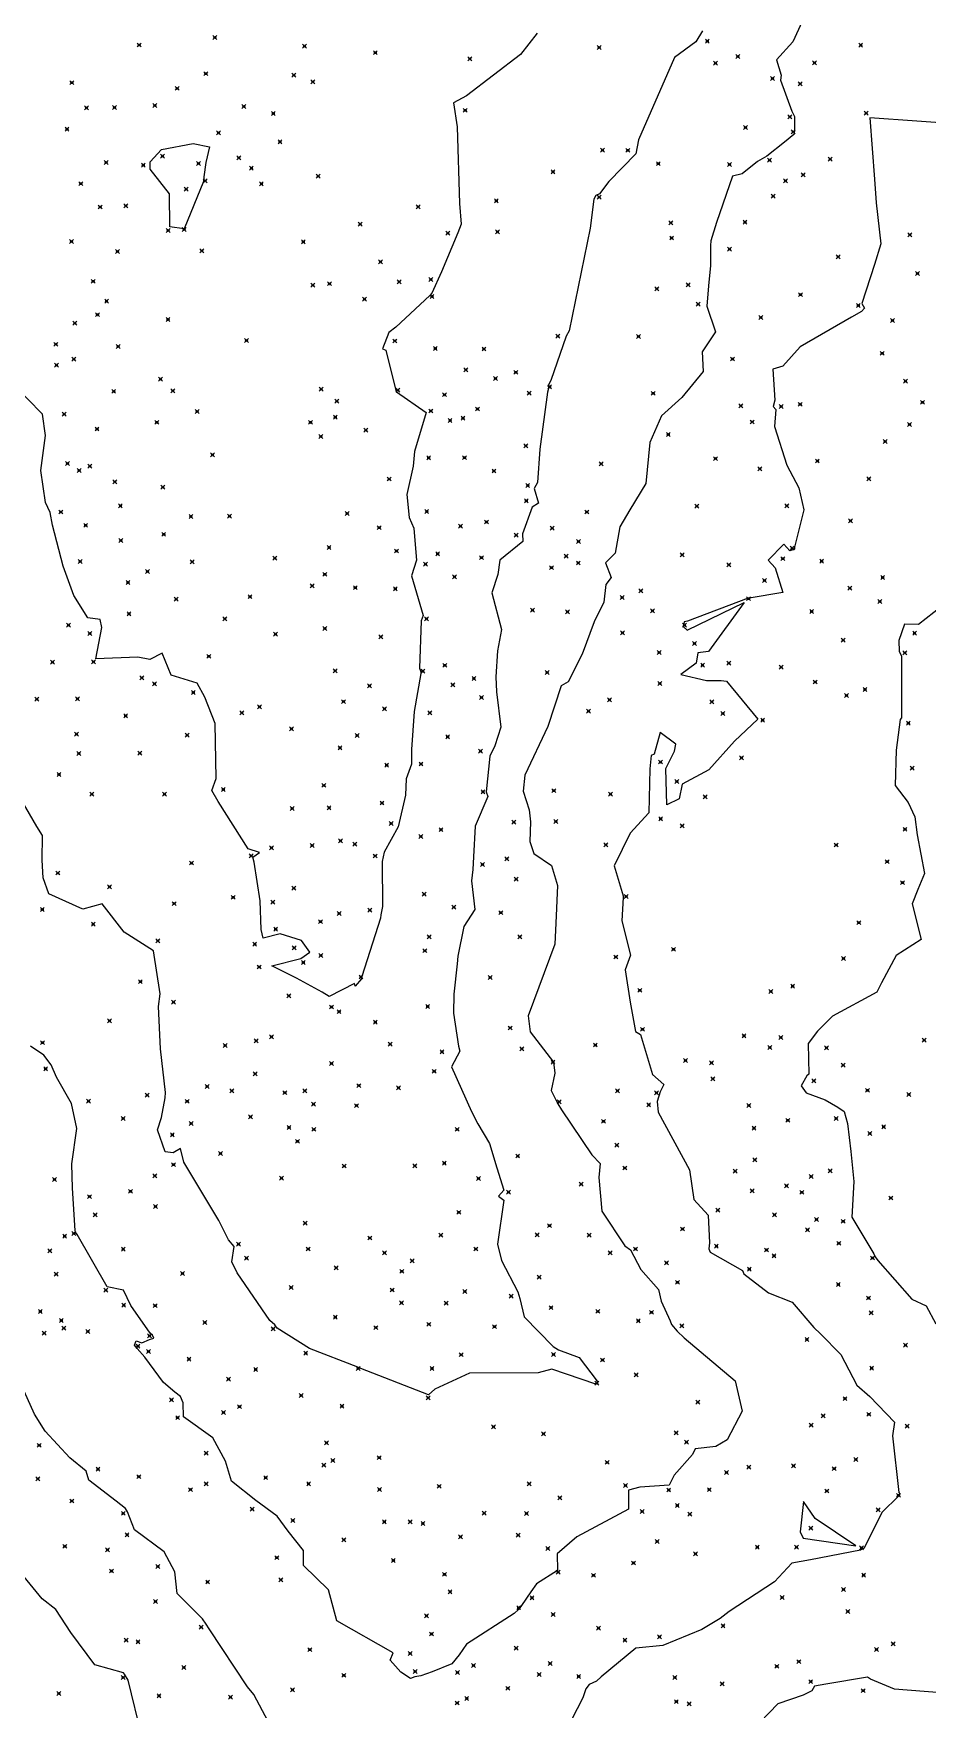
# Model space of a CAD drawing. Header units: inches. Extents: x 1411897 to 1412713, y 4930955 to 4931789.
# Drawn here: x 1412062 to 1412107.6, y 4931261.5 to 4931347 of the extents above; entities that cross this region are included whole.
import ezdxf

# ---------------------------------------------------------------- set-up
doc = ezdxf.new("R2010")
doc.units = ezdxf.units.IN
doc.header["$MEASUREMENT"] = 0
doc.header["$PDMODE"] = 35
doc.header["$PDSIZE"] = 0.1

msp = doc.modelspace()

# ---------------------------------------------------------------- linework, layer by layer
at = {"color": 2, "true_color": 0xf1eb1f}
for p, q in [((1412102.545, 4931350.555), (1412100.71, 4931346.551)), ((1412087.667, 4931346.99), (1412086.83, 4931345.902)), ((1412096.097, 4931347.112), (1412095.762, 4931346.546)), ((1412095.762, 4931346.546), (1412094.677, 4931345.741)), ((1412100.71, 4931346.551), (1412099.883, 4931345.628)), ((1412086.83, 4931345.902), (1412084.068, 4931343.789)), ((1412094.677, 4931345.741), (1412092.833, 4931341.541)), ((1412099.883, 4931345.628), (1412100.112, 4931344.835)), ((1412100.112, 4931344.835), (1412100.08, 4931344.591)), ((1412100.08, 4931344.591), (1412100.651, 4931343.014)), ((1412084.068, 4931343.789), (1412083.4, 4931343.435)), ((1412083.4, 4931343.435), (1412083.588, 4931342.201)), ((1412100.651, 4931343.014), (1412100.798, 4931342.732)), ((1412100.798, 4931342.732), (1412100.802, 4931341.981)), ((1412110.322, 4931342.262), (1412104.637, 4931342.67)), ((1412104.637, 4931342.67), (1412104.881, 4931339.541)), ((1412083.588, 4931342.201), (1412083.715, 4931338.294)), ((1412100.753, 4931341.816), (1412100.28, 4931341.428)), ((1412100.775, 4931341.92), (1412100.753, 4931341.816)), ((1412100.802, 4931341.981), (1412100.775, 4931341.92)), ((1412067.944, 4931340.416), (1412068.518, 4931341.052)), ((1412068.518, 4931341.052), (1412070.136, 4931341.362)), ((1412070.136, 4931341.362), (1412070.969, 4931341.194)), ((1412070.969, 4931341.194), (1412070.776, 4931340.392)), ((1412092.7, 4931340.835), (1412091.327, 4931339.417)), ((1412092.833, 4931341.541), (1412092.7, 4931340.835)), ((1412100.28, 4931341.428), (1412099.376, 4931340.706)), ((1412067.94, 4931340.054), (1412067.944, 4931340.416)), ((1412068.932, 4931338.798), (1412067.94, 4931340.054)), ((1412070.776, 4931340.392), (1412070.671, 4931339.665)), ((1412098.905, 4931340.444), (1412098.134, 4931339.815)), ((1412099.376, 4931340.706), (1412098.905, 4931340.444)), ((1412070.659, 4931339.42), (1412069.671, 4931337)), ((1412070.671, 4931339.665), (1412070.659, 4931339.42)), ((1412091.327, 4931339.417), (1412090.853, 4931338.798)), ((1412097.639, 4931339.699), (1412096.819, 4931337.335)), ((1412098.134, 4931339.815), (1412097.639, 4931339.699)), ((1412104.881, 4931339.541), (1412104.962, 4931338.33)), ((1412068.945, 4931337.117), (1412068.932, 4931338.798)), ((1412083.715, 4931338.294), (1412083.79, 4931337.238)), ((1412090.567, 4931338.527), (1412090.371, 4931337.047)), ((1412090.671, 4931338.712), (1412090.567, 4931338.527)), ((1412090.853, 4931338.798), (1412090.671, 4931338.712)), ((1412104.962, 4931338.33), (1412105.194, 4931336.245)), ((1412069.671, 4931337), (1412068.945, 4931337.117)), ((1412083.62, 4931336.804), (1412082.802, 4931334.816)), ((1412083.79, 4931337.238), (1412083.62, 4931336.804)), ((1412090.371, 4931337.047), (1412089.305, 4931331.814)), ((1412096.819, 4931337.335), (1412096.534, 4931336.394)), ((1412096.519, 4931336.156), (1412096.518, 4931335.14)), ((1412096.534, 4931336.394), (1412096.519, 4931336.156)), ((1412105.194, 4931336.245), (1412104.878, 4931335.19)), ((1412096.518, 4931335.14), (1412096.413, 4931334.097)), ((1412104.878, 4931335.19), (1412104.224, 4931333.194)), ((1412082.802, 4931334.816), (1412082.298, 4931333.734)), ((1412096.413, 4931334.097), (1412096.322, 4931333.068)), ((1412082.203, 4931333.607), (1412080.463, 4931331.989)), ((1412082.298, 4931333.734), (1412082.203, 4931333.607)), ((1412104.224, 4931333.194), (1412104.372, 4931332.959)), ((1412096.322, 4931333.068), (1412096.762, 4931331.754)), ((1412103.696, 4931332.5), (1412101.09, 4931330.994)), ((1412104.205, 4931332.787), (1412103.696, 4931332.5)), ((1412104.372, 4931332.959), (1412104.205, 4931332.787)), ((1412080.101, 4931331.717), (1412079.79, 4931330.883)), ((1412080.463, 4931331.989), (1412080.101, 4931331.717)), ((1412089.153, 4931331.538), (1412088.363, 4931329.274)), ((1412089.305, 4931331.814), (1412089.153, 4931331.538)), ((1412096.762, 4931331.754), (1412096.082, 4931330.742)), ((1412079.79, 4931330.883), (1412079.955, 4931330.817)), ((1412079.955, 4931330.817), (1412080.473, 4931328.762)), ((1412096.082, 4931330.742), (1412096.144, 4931329.726)), ((1412101.09, 4931330.994), (1412100.199, 4931330.011)), ((1412062.454, 4931327.566), (1412059.981, 4931330.077)), ((1412096.144, 4931329.726), (1412095.053, 4931328.41)), ((1412100.199, 4931330.011), (1412099.683, 4931329.856)), ((1412099.683, 4931329.856), (1412099.784, 4931328.277)), ((1412088.266, 4931328.937), (1412088.199, 4931328.676)), ((1412088.363, 4931329.274), (1412088.222, 4931328.988)), ((1412088.222, 4931328.988), (1412088.266, 4931328.937)), ((1412080.473, 4931328.762), (1412080.503, 4931328.696)), ((1412080.503, 4931328.696), (1412082.01, 4931327.649)), ((1412088.199, 4931328.676), (1412087.816, 4931325.768)), ((1412095.053, 4931328.41), (1412094.011, 4931327.471)), ((1412099.784, 4931328.277), (1412099.71, 4931327.956)), ((1412062.61, 4931326.462), (1412062.454, 4931327.566)), ((1412082.01, 4931327.649), (1412081.422, 4931325.646)), ((1412094.011, 4931327.471), (1412093.425, 4931326.113)), ((1412099.71, 4931327.956), (1412099.843, 4931327.802)), ((1412099.843, 4931327.802), (1412099.772, 4931326.935)), ((1412062.369, 4931324.68), (1412062.61, 4931326.462)), ((1412099.772, 4931326.935), (1412100.405, 4931324.958)), ((1412081.422, 4931325.646), (1412081.353, 4931324.907)), ((1412087.816, 4931325.768), (1412087.682, 4931324.066)), ((1412093.425, 4931326.113), (1412093.211, 4931324.018)), ((1412062.601, 4931323.053), (1412062.369, 4931324.68)), ((1412081.353, 4931324.907), (1412081.034, 4931323.469)), ((1412100.405, 4931324.958), (1412101.023, 4931323.794)), ((1412087.682, 4931324.066), (1412087.516, 4931323.774)), ((1412087.516, 4931323.774), (1412087.741, 4931323.025)), ((1412093.211, 4931324.018), (1412092.402, 4931322.684)), ((1412101.023, 4931323.794), (1412101.275, 4931322.675)), ((1412062.839, 4931322.544), (1412062.601, 4931323.053)), ((1412081.034, 4931323.469), (1412081.138, 4931322.292)), ((1412087.741, 4931323.025), (1412087.419, 4931322.822)), ((1412062.958, 4931321.896), (1412062.839, 4931322.544)), ((1412081.138, 4931322.292), (1412081.389, 4931321.747)), ((1412087.419, 4931322.822), (1412086.929, 4931321.452)), ((1412092.402, 4931322.684), (1412091.88, 4931321.818)), ((1412101.275, 4931322.675), (1412100.795, 4931320.779)), ((1412063.507, 4931319.814), (1412062.958, 4931321.896)), ((1412081.389, 4931321.747), (1412081.488, 4931320.509)), ((1412086.929, 4931321.452), (1412086.946, 4931321.071)), ((1412091.88, 4931321.818), (1412091.645, 4931320.466)), ((1412081.488, 4931320.509), (1412081.528, 4931320.115)), ((1412086.946, 4931321.071), (1412085.769, 4931320.106)), ((1412091.645, 4931320.466), (1412091.16, 4931319.971)), ((1412100.255, 4931320.925), (1412099.448, 4931320.105)), ((1412100.557, 4931320.592), (1412100.255, 4931320.925)), ((1412100.791, 4931320.667), (1412100.557, 4931320.592)), ((1412100.795, 4931320.779), (1412100.791, 4931320.667)), ((1412064.051, 4931318.315), (1412063.507, 4931319.814)), ((1412081.528, 4931320.115), (1412081.261, 4931319.322)), ((1412085.769, 4931320.106), (1412085.66, 4931319.388)), ((1412091.16, 4931319.971), (1412091.44, 4931319.227)), ((1412099.448, 4931320.105), (1412099.815, 4931319.73)), ((1412099.815, 4931319.73), (1412100.198, 4931318.465)), ((1412081.261, 4931319.322), (1412081.853, 4931317.29)), ((1412085.66, 4931319.388), (1412085.364, 4931318.449)), ((1412091.177, 4931318.865), (1412091.08, 4931317.967)), ((1412091.44, 4931319.227), (1412091.177, 4931318.865)), ((1412064.753, 4931317.169), (1412064.051, 4931318.315)), ((1412085.364, 4931318.449), (1412085.862, 4931316.578)), ((1412091.08, 4931317.967), (1412090.575, 4931316.962)), ((1412095.316, 4931316.549), (1412098.22, 4931317.959)), ((1412098.432, 4931318.181), (1412095.335, 4931317.011)), ((1412098.22, 4931317.959), (1412096.403, 4931315.453)), ((1412098.477, 4931318.181), (1412098.432, 4931318.181)), ((1412100.198, 4931318.465), (1412098.477, 4931318.181)), ((1412108.285, 4931317.757), (1412107.111, 4931316.838)), ((1412065.393, 4931317.084), (1412064.753, 4931317.169)), ((1412065.47, 4931316.678), (1412065.393, 4931317.084)), ((1412081.763, 4931317.015), (1412081.665, 4931314.601)), ((1412081.853, 4931317.29), (1412081.763, 4931317.015)), ((1412090.575, 4931316.962), (1412089.968, 4931315.325)), ((1412095.175, 4931316.971), (1412095.132, 4931316.821)), ((1412095.335, 4931317.011), (1412095.175, 4931316.971)), ((1412065.166, 4931315.087), (1412065.47, 4931316.678)), ((1412085.862, 4931316.578), (1412085.648, 4931315.483)), ((1412095.132, 4931316.821), (1412095.121, 4931316.736)), ((1412095.121, 4931316.736), (1412095.316, 4931316.549)), ((1412106.411, 4931316.853), (1412106.11, 4931316.025)), ((1412107.111, 4931316.838), (1412106.411, 4931316.853)), ((1412068.557, 4931315.366), (1412067.926, 4931315.046)), ((1412069.017, 4931314.243), (1412068.557, 4931315.366)), ((1412085.648, 4931315.483), (1412085.564, 4931314.17)), ((1412089.968, 4931315.325), (1412089.262, 4931313.907)), ((1412095.871, 4931315.385), (1412095.781, 4931314.855)), ((1412096.403, 4931315.453), (1412095.871, 4931315.385)), ((1412106.11, 4931316.025), (1412106.128, 4931315.45)), ((1412106.128, 4931315.45), (1412106.254, 4931315.237)), ((1412106.254, 4931315.237), (1412106.249, 4931312.073)), ((1412067.306, 4931315.17), (1412065.166, 4931315.087)), ((1412067.926, 4931315.046), (1412067.306, 4931315.17)), ((1412081.739, 4931314.341), (1412081.396, 4931312.4)), ((1412081.665, 4931314.601), (1412081.741, 4931314.42)), ((1412081.741, 4931314.42), (1412081.739, 4931314.341)), ((1412095.781, 4931314.855), (1412095.001, 4931314.282)), ((1412070.343, 4931313.842), (1412069.017, 4931314.243)), ((1412070.728, 4931313.122), (1412070.343, 4931313.842)), ((1412085.564, 4931314.17), (1412085.597, 4931313.401)), ((1412088.894, 4931313.713), (1412088.21, 4931311.64)), ((1412089.262, 4931313.907), (1412088.894, 4931313.713)), ((1412095.001, 4931314.282), (1412096.308, 4931313.974)), ((1412096.308, 4931313.974), (1412097.058, 4931313.984)), ((1412097.058, 4931313.984), (1412097.333, 4931313.946)), ((1412097.333, 4931313.946), (1412098.924, 4931312)), ((1412071.262, 4931311.777), (1412070.728, 4931313.122)), ((1412085.597, 4931313.401), (1412085.828, 4931311.606)), ((1412071.299, 4931308.979), (1412071.262, 4931311.777)), ((1412081.396, 4931312.4), (1412081.264, 4931310.454)), ((1412098.924, 4931312), (1412097.732, 4931310.887)), ((1412106.177, 4931311.989), (1412105.972, 4931310.422)), ((1412106.249, 4931312.073), (1412106.177, 4931311.989)), ((1412085.828, 4931311.606), (1412085.509, 4931310.64)), ((1412088.21, 4931311.64), (1412087.048, 4931309.151)), ((1412093.949, 4931311.331), (1412093.633, 4931310.219)), ((1412094.741, 4931310.736), (1412093.949, 4931311.331)), ((1412081.264, 4931310.454), (1412081.26, 4931309.703)), ((1412085.262, 4931310.111), (1412085.08, 4931308.303)), ((1412085.509, 4931310.64), (1412085.262, 4931310.111)), ((1412093.487, 4931310.154), (1412093.425, 4931309.476)), ((1412093.633, 4931310.219), (1412093.487, 4931310.154)), ((1412094.24, 4931309.49), (1412094.681, 4931310.38)), ((1412094.681, 4931310.38), (1412094.741, 4931310.736)), ((1412097.732, 4931310.887), (1412096.421, 4931309.426)), ((1412105.972, 4931310.422), (1412105.922, 4931308.622)), ((1412081.26, 4931309.703), (1412080.99, 4931308.96)), ((1412093.425, 4931309.476), (1412093.36, 4931307.228)), ((1412094.277, 4931307.634), (1412094.24, 4931309.49)), ((1412096.421, 4931309.426), (1412095.068, 4931308.685)), ((1412062.16, 4931306.531), (1412060.925, 4931308.674)), ((1412071.081, 4931308.373), (1412071.299, 4931308.979)), ((1412071.409, 4931307.816), (1412071.081, 4931308.373)), ((1412080.99, 4931308.96), (1412080.956, 4931308.132)), ((1412087.048, 4931309.151), (1412086.966, 4931308.334)), ((1412095.068, 4931308.685), (1412094.906, 4931307.947)), ((1412105.922, 4931308.622), (1412106.592, 4931307.755)), ((1412072.942, 4931305.392), (1412071.409, 4931307.816)), ((1412080.956, 4931308.132), (1412080.591, 4931306.522)), ((1412085.155, 4931308.059), (1412084.503, 4931306.552)), ((1412085.08, 4931308.303), (1412085.155, 4931308.059)), ((1412086.966, 4931308.334), (1412087.264, 4931307.375)), ((1412094.906, 4931307.947), (1412094.277, 4931307.634)), ((1412106.592, 4931307.755), (1412106.922, 4931307.024)), ((1412087.264, 4931307.375), (1412087.325, 4931306.772)), ((1412087.325, 4931306.772), (1412087.296, 4931305.774)), ((1412093.36, 4931307.228), (1412092.414, 4931306.191)), ((1412106.922, 4931307.024), (1412107.047, 4931306.116)), ((1412062.458, 4931306.076), (1412062.16, 4931306.531)), ((1412062.433, 4931304.818), (1412062.458, 4931306.076)), ((1412080.591, 4931306.522), (1412079.873, 4931305.227)), ((1412084.503, 4931306.552), (1412084.424, 4931304.981)), ((1412092.414, 4931306.191), (1412091.597, 4931304.521)), ((1412107.047, 4931306.116), (1412107.424, 4931304.129)), ((1412073.519, 4931305.211), (1412072.942, 4931305.392)), ((1412073.178, 4931304.973), (1412073.519, 4931305.211)), ((1412073.243, 4931304.711), (1412073.178, 4931304.973)), ((1412079.873, 4931305.227), (1412079.769, 4931304.75)), ((1412084.424, 4931304.981), (1412084.389, 4931304.336)), ((1412087.296, 4931305.774), (1412087.501, 4931305.161)), ((1412087.501, 4931305.161), (1412088.409, 4931304.543)), ((1412062.482, 4931303.91), (1412062.433, 4931304.818)), ((1412073.557, 4931302.748), (1412073.243, 4931304.711)), ((1412079.769, 4931304.75), (1412079.78, 4931302.457)), ((1412084.389, 4931304.336), (1412084.325, 4931303.755)), ((1412088.409, 4931304.543), (1412088.717, 4931303.518)), ((1412091.597, 4931304.521), (1412092.056, 4931302.994)), ((1412107.424, 4931304.129), (1412107.085, 4931303.32)), ((1412062.781, 4931303.102), (1412062.482, 4931303.91)), ((1412084.325, 4931303.755), (1412084.502, 4931302.294)), ((1412088.717, 4931303.518), (1412088.631, 4931301.61)), ((1412107.085, 4931303.32), (1412106.789, 4931302.589)), ((1412064.51, 4931302.314), (1412062.781, 4931303.102)), ((1412065.487, 4931302.586), (1412064.51, 4931302.314)), ((1412066.619, 4931301.142), (1412065.487, 4931302.586)), ((1412073.596, 4931301.288), (1412073.557, 4931302.748)), ((1412079.78, 4931302.457), (1412079.693, 4931302.021)), ((1412092.053, 4931302.91), (1412091.996, 4931301.723)), ((1412092.056, 4931302.994), (1412092.053, 4931302.91)), ((1412106.789, 4931302.589), (1412107.252, 4931300.774)), ((1412079.689, 4931301.865), (1412078.741, 4931298.881)), ((1412079.693, 4931302.021), (1412079.689, 4931301.865)), ((1412084.502, 4931302.294), (1412083.926, 4931301.438)), ((1412088.631, 4931301.61), (1412088.58, 4931300.533)), ((1412091.996, 4931301.723), (1412092.44, 4931299.98)), ((1412068.112, 4931300.19), (1412066.619, 4931301.142)), ((1412073.703, 4931300.842), (1412073.596, 4931301.288)), ((1412074.57, 4931301.067), (1412073.703, 4931300.842)), ((1412075.661, 4931300.725), (1412074.57, 4931301.067)), ((1412076.073, 4931300.122), (1412075.661, 4931300.725)), ((1412083.926, 4931301.438), (1412083.628, 4931299.928)), ((1412107.252, 4931300.774), (1412105.972, 4931299.949)), ((1412068.449, 4931297.993), (1412068.112, 4931300.19)), ((1412075.625, 4931299.8), (1412076.073, 4931300.122)), ((1412083.628, 4931299.928), (1412083.59, 4931299.523)), ((1412088.58, 4931300.533), (1412087.211, 4931296.873)), ((1412092.44, 4931299.98), (1412092.161, 4931299.216)), ((1412105.972, 4931299.949), (1412105.226, 4931298.558)), ((1412074.135, 4931299.435), (1412075.625, 4931299.8)), ((1412075.405, 4931298.807), (1412074.135, 4931299.435)), ((1412083.59, 4931299.523), (1412083.431, 4931297.98)), ((1412092.161, 4931299.216), (1412092.415, 4931297.571)), ((1412076.703, 4931298.087), (1412075.405, 4931298.807)), ((1412078.354, 4931298.52), (1412077.07, 4931297.864)), ((1412078.391, 4931298.388), (1412078.354, 4931298.52)), ((1412078.721, 4931298.761), (1412078.391, 4931298.388)), ((1412078.733, 4931298.841), (1412078.721, 4931298.761)), ((1412078.741, 4931298.881), (1412078.733, 4931298.841)), ((1412105.226, 4931298.558), (1412104.988, 4931298.086)), ((1412068.369, 4931297.351), (1412068.449, 4931297.993)), ((1412068.46, 4931295.2), (1412068.369, 4931297.351)), ((1412077.07, 4931297.864), (1412076.703, 4931298.087)), ((1412083.431, 4931297.98), (1412083.415, 4931297.014)), ((1412092.415, 4931297.571), (1412092.694, 4931296.075)), ((1412104.988, 4931298.086), (1412102.735, 4931296.862)), ((1412083.415, 4931297.014), (1412083.661, 4931295.335)), ((1412087.211, 4931296.873), (1412087.318, 4931296.056)), ((1412102.735, 4931296.862), (1412101.961, 4931296.101)), ((1412087.318, 4931296.056), (1412088.514, 4931294.524)), ((1412092.694, 4931296.075), (1412092.935, 4931295.931)), ((1412092.935, 4931295.931), (1412093.552, 4931293.886)), ((1412101.961, 4931296.101), (1412101.485, 4931295.465)), ((1412062.526, 4931294.872), (1412061.835, 4931295.338)), ((1412062.89, 4931294.382), (1412062.526, 4931294.872)), ((1412068.718, 4931292.963), (1412068.46, 4931295.2)), ((1412083.722, 4931295.075), (1412083.3, 4931294.276)), ((1412083.661, 4931295.335), (1412083.722, 4931295.075)), ((1412101.485, 4931295.465), (1412101.522, 4931293.902)), ((1412063.164, 4931293.755), (1412062.89, 4931294.382)), ((1412083.3, 4931294.276), (1412084.329, 4931292.001)), ((1412088.569, 4931293.949), (1412088.386, 4931293.077)), ((1412088.514, 4931294.524), (1412088.569, 4931293.949)), ((1412093.552, 4931293.886), (1412094.135, 4931293.371)), ((1412101.431, 4931293.826), (1412101.129, 4931293.314)), ((1412101.522, 4931293.902), (1412101.431, 4931293.826)), ((1412063.931, 4931292.409), (1412063.164, 4931293.755)), ((1412088.386, 4931293.077), (1412088.695, 4931292.462)), ((1412093.951, 4931292.998), (1412093.796, 4931292.517)), ((1412094.135, 4931293.371), (1412093.951, 4931292.998)), ((1412101.129, 4931293.314), (1412101.384, 4931292.957)), ((1412064.192, 4931291.136), (1412063.931, 4931292.409)), ((1412068.51, 4931291.694), (1412068.704, 4931292.69)), ((1412068.704, 4931292.69), (1412068.718, 4931292.963)), ((1412088.695, 4931292.462), (1412088.731, 4931292.4)), ((1412088.731, 4931292.4), (1412088.908, 4931292.087)), ((1412093.796, 4931292.517), (1412093.85, 4931291.964)), ((1412101.384, 4931292.957), (1412102.35, 4931292.6)), ((1412102.35, 4931292.6), (1412102.997, 4931292.223)), ((1412102.997, 4931292.223), (1412103.329, 4931292.008)), ((1412068.317, 4931291.062), (1412068.51, 4931291.694)), ((1412084.329, 4931292.001), (1412084.645, 4931291.371)), ((1412084.645, 4931291.371), (1412085.235, 4931290.368)), ((1412088.908, 4931292.087), (1412090.453, 4931289.796)), ((1412093.85, 4931291.964), (1412095.447, 4931289.026)), ((1412103.329, 4931292.008), (1412103.49, 4931291.387)), ((1412103.49, 4931291.387), (1412103.66, 4931289.963)), ((1412063.953, 4931289.334), (1412064.192, 4931291.136)), ((1412068.704, 4931289.949), (1412068.317, 4931291.062)), ((1412069.106, 4931289.898), (1412068.704, 4931289.949)), ((1412069.48, 4931290.107), (1412069.106, 4931289.898)), ((1412069.663, 4931289.417), (1412069.48, 4931290.107)), ((1412085.235, 4931290.368), (1412085.61, 4931289.12)), ((1412090.453, 4931289.796), (1412090.881, 4931289.346)), ((1412103.66, 4931289.963), (1412103.827, 4931288.426)), ((1412063.986, 4931288.085), (1412063.953, 4931289.334)), ((1412071.447, 4931286.448), (1412069.663, 4931289.417)), ((1412085.61, 4931289.12), (1412085.975, 4931287.998)), ((1412090.881, 4931289.346), (1412090.814, 4931288.63)), ((1412095.447, 4931289.026), (1412095.665, 4931287.521)), ((1412064.115, 4931285.933), (1412063.986, 4931288.085)), ((1412085.975, 4931287.998), (1412085.704, 4931287.684)), ((1412090.814, 4931288.63), (1412090.978, 4931286.925)), ((1412103.827, 4931288.426), (1412103.724, 4931286.619)), ((1412085.973, 4931287.476), (1412085.651, 4931285.244)), ((1412085.704, 4931287.684), (1412085.973, 4931287.476)), ((1412095.665, 4931287.521), (1412096.387, 4931286.707)), ((1412071.942, 4931285.457), (1412071.447, 4931286.448)), ((1412090.978, 4931286.925), (1412092.136, 4931285.157)), ((1412096.387, 4931286.707), (1412096.46, 4931285.308)), ((1412103.724, 4931286.619), (1412104.835, 4931284.743)), ((1412064.134, 4931285.854), (1412064.115, 4931285.933)), ((1412064.215, 4931285.728), (1412064.134, 4931285.854)), ((1412065.754, 4931283.064), (1412064.215, 4931285.728)), ((1412072.226, 4931285.118), (1412071.942, 4931285.457)), ((1412096.46, 4931285.308), (1412096.433, 4931285.005)), ((1412072.103, 4931284.341), (1412072.226, 4931285.118)), ((1412085.651, 4931285.244), (1412085.857, 4931284.408)), ((1412092.136, 4931285.157), (1412092.427, 4931284.952)), ((1412092.427, 4931284.952), (1412092.952, 4931283.947)), ((1412096.433, 4931285.005), (1412096.493, 4931284.835)), ((1412096.493, 4931284.835), (1412098.14, 4931283.896)), ((1412104.835, 4931284.743), (1412104.915, 4931284.585)), ((1412104.915, 4931284.585), (1412105.047, 4931284.407)), ((1412072.369, 4931283.776), (1412072.103, 4931284.341)), ((1412074.047, 4931281.352), (1412072.369, 4931283.776)), ((1412085.857, 4931284.408), (1412086.682, 4931282.813)), ((1412092.952, 4931283.947), (1412093.855, 4931282.926)), ((1412098.14, 4931283.896), (1412098.208, 4931283.723)), ((1412098.208, 4931283.723), (1412099.47, 4931282.763)), ((1412105.047, 4931284.407), (1412106.772, 4931282.434)), ((1412066.585, 4931282.883), (1412065.754, 4931283.064)), ((1412066.962, 4931282.115), (1412066.585, 4931282.883)), ((1412086.682, 4931282.813), (1412086.795, 4931282.461)), ((1412093.855, 4931282.926), (1412093.988, 4931282.322)), ((1412099.47, 4931282.763), (1412100.677, 4931282.283)), ((1412067.935, 4931280.69), (1412066.962, 4931282.115)), ((1412086.795, 4931282.461), (1412087.012, 4931281.539)), ((1412093.988, 4931282.322), (1412094.46, 4931281.333)), ((1412100.677, 4931282.283), (1412101.786, 4931280.994)), ((1412106.772, 4931282.434), (1412107.513, 4931282.09)), ((1412107.513, 4931282.09), (1412107.993, 4931281.178)), ((1412074.296, 4931281.118), (1412074.047, 4931281.352)), ((1412074.421, 4931280.959), (1412074.296, 4931281.118)), ((1412087.012, 4931281.539), (1412088.487, 4931280.026)), ((1412094.46, 4931281.333), (1412094.521, 4931281.132)), ((1412094.521, 4931281.132), (1412094.803, 4931280.807)), ((1412067.145, 4931280.081), (1412067.223, 4931280.309)), ((1412067.223, 4931280.309), (1412067.517, 4931280.207)), ((1412067.517, 4931280.207), (1412067.899, 4931280.382)), ((1412067.899, 4931280.382), (1412068.12, 4931280.436)), ((1412068.065, 4931280.597), (1412067.935, 4931280.69)), ((1412068.12, 4931280.436), (1412068.065, 4931280.597)), ((1412076.059, 4931279.909), (1412074.421, 4931280.959)), ((1412094.803, 4931280.807), (1412095.176, 4931280.467)), ((1412095.176, 4931280.467), (1412097.769, 4931278.273)), ((1412101.786, 4931280.994), (1412102.125, 4931280.66)), ((1412102.125, 4931280.66), (1412103.165, 4931279.603)), ((1412067.284, 4931279.92), (1412067.145, 4931280.081)), ((1412067.671, 4931279.47), (1412067.284, 4931279.92)), ((1412068.613, 4931278.177), (1412067.671, 4931279.47)), ((1412078.523, 4931278.961), (1412076.059, 4931279.909)), ((1412088.487, 4931280.026), (1412088.755, 4931279.85)), ((1412088.755, 4931279.85), (1412089.814, 4931279.464)), ((1412089.814, 4931279.464), (1412090.735, 4931278.248)), ((1412103.165, 4931279.603), (1412103.968, 4931278.041)), ((1412078.568, 4931278.942), (1412078.523, 4931278.961)), ((1412078.684, 4931278.9), (1412078.568, 4931278.942)), ((1412082.139, 4931277.549), (1412078.684, 4931278.9)), ((1412084.221, 4931278.66), (1412082.456, 4931277.84)), ((1412087.729, 4931278.668), (1412084.221, 4931278.66)), ((1412088.416, 4931278.864), (1412087.729, 4931278.668)), ((1412090.66, 4931278.102), (1412088.416, 4931278.864)), ((1412062.044, 4931276.569), (1412061.204, 4931278.426)), ((1412069.194, 4931277.682), (1412068.613, 4931278.177)), ((1412069.484, 4931277.464), (1412069.194, 4931277.682)), ((1412082.456, 4931277.84), (1412082.139, 4931277.549)), ((1412090.714, 4931278.12), (1412090.66, 4931278.102)), ((1412090.747, 4931278.158), (1412090.714, 4931278.12)), ((1412090.735, 4931278.248), (1412090.747, 4931278.158)), ((1412097.769, 4931278.273), (1412098.122, 4931276.723)), ((1412103.968, 4931278.041), (1412104.644, 4931277.461)), ((1412069.625, 4931277.154), (1412069.484, 4931277.464)), ((1412069.644, 4931276.424), (1412069.625, 4931277.154)), ((1412104.644, 4931277.461), (1412105.89, 4931276.153)), ((1412062.591, 4931275.707), (1412062.044, 4931276.569)), ((1412071.129, 4931275.355), (1412069.644, 4931276.424)), ((1412098.122, 4931276.723), (1412097.365, 4931275.265)), ((1412105.89, 4931276.153), (1412105.796, 4931275.47)), ((1412063.836, 4931274.347), (1412062.591, 4931275.707)), ((1412071.779, 4931274.176), (1412071.129, 4931275.355)), ((1412097.365, 4931275.265), (1412096.789, 4931274.918)), ((1412105.796, 4931275.47), (1412106.118, 4931272.577)), ((1412064.675, 4931273.663), (1412063.836, 4931274.347)), ((1412072.089, 4931273.147), (1412071.779, 4931274.176)), ((1412095.591, 4931274.513), (1412094.665, 4931273.465)), ((1412095.731, 4931274.807), (1412095.591, 4931274.513)), ((1412096.789, 4931274.918), (1412095.731, 4931274.807)), ((1412064.815, 4931273.198), (1412064.675, 4931273.663)), ((1412094.665, 4931273.465), (1412094.412, 4931272.946)), ((1412066.212, 4931272.135), (1412064.815, 4931273.198)), ((1412073.333, 4931272.17), (1412072.089, 4931273.147)), ((1412092.331, 4931272.695), (1412092.33, 4931271.725)), ((1412092.913, 4931272.853), (1412092.331, 4931272.695)), ((1412094.412, 4931272.946), (1412092.913, 4931272.853)), ((1412106.118, 4931272.577), (1412106.163, 4931272.514)), ((1412106.163, 4931272.514), (1412106.12, 4931272.424)), ((1412066.677, 4931271.764), (1412066.212, 4931272.135)), ((1412066.792, 4931271.588), (1412066.677, 4931271.764)), ((1412074.421, 4931271.361), (1412073.333, 4931272.17)), ((1412092.33, 4931271.725), (1412089.692, 4931270.32)), ((1412101.25, 4931272.117), (1412101.091, 4931270.568)), ((1412101.841, 4931271.252), (1412101.25, 4931272.117)), ((1412106.119, 4931272.404), (1412105.248, 4931271.559)), ((1412106.12, 4931272.424), (1412106.119, 4931272.404)), ((1412067.137, 4931270.678), (1412066.792, 4931271.588)), ((1412074.976, 4931270.595), (1412074.421, 4931271.361)), ((1412103.923, 4931269.862), (1412101.841, 4931271.252)), ((1412105.248, 4931271.559), (1412104.35, 4931269.741)), ((1412068.648, 4931269.547), (1412067.137, 4931270.678)), ((1412075.765, 4931269.613), (1412074.976, 4931270.595)), ((1412089.692, 4931270.32), (1412088.694, 4931269.441)), ((1412101.091, 4931270.568), (1412101.235, 4931270.243)), ((1412101.235, 4931270.243), (1412103.923, 4931269.862)), ((1412062.44, 4931267.152), (1412060.536, 4931269.473)), ((1412069.202, 4931268.529), (1412068.648, 4931269.547)), ((1412075.76, 4931268.855), (1412075.765, 4931269.613)), ((1412088.694, 4931269.441), (1412088.708, 4931268.605)), ((1412101.613, 4931269.14), (1412100.655, 4931268.963)), ((1412104.157, 4931269.627), (1412101.613, 4931269.14)), ((1412104.216, 4931269.673), (1412104.157, 4931269.627)), ((1412104.35, 4931269.741), (1412104.216, 4931269.673)), ((1412069.312, 4931267.43), (1412069.202, 4931268.529)), ((1412077.027, 4931267.607), (1412075.76, 4931268.855)), ((1412088.708, 4931268.605), (1412087.643, 4931267.925)), ((1412100.655, 4931268.963), (1412099.767, 4931268.022)), ((1412070.6, 4931266.129), (1412069.312, 4931267.43)), ((1412077.461, 4931266.035), (1412077.027, 4931267.607)), ((1412087.342, 4931267.507), (1412086.872, 4931266.804)), ((1412087.643, 4931267.925), (1412087.342, 4931267.507)), ((1412099.767, 4931268.022), (1412097.469, 4931266.503)), ((1412063.131, 4931266.613), (1412062.44, 4931267.152)), ((1412063.899, 4931265.43), (1412063.131, 4931266.613)), ((1412086.724, 4931266.609), (1412086.504, 4931266.411)), ((1412086.788, 4931266.689), (1412086.724, 4931266.609)), ((1412086.872, 4931266.804), (1412086.788, 4931266.689)), ((1412097.469, 4931266.503), (1412097.002, 4931266.156)), ((1412070.795, 4931265.861), (1412070.6, 4931266.129)), ((1412070.955, 4931265.624), (1412070.795, 4931265.861)), ((1412080.332, 4931264.402), (1412077.461, 4931266.035)), ((1412086.504, 4931266.411), (1412084.076, 4931264.838)), ((1412097.002, 4931266.156), (1412096.07, 4931265.587)), ((1412065.113, 4931263.779), (1412063.899, 4931265.43)), ((1412072.9, 4931262.66), (1412070.955, 4931265.624)), ((1412084.076, 4931264.838), (1412083.691, 4931264.299)), ((1412096.07, 4931265.587), (1412094.079, 4931264.768)), ((1412080.176, 4931264.032), (1412080.332, 4931264.402)), ((1412080.713, 4931263.41), (1412080.176, 4931264.032)), ((1412083.691, 4931264.299), (1412083.318, 4931263.83)), ((1412092.702, 4931264.635), (1412090.939, 4931263.178)), ((1412094.079, 4931264.768), (1412092.702, 4931264.635)), ((1412066.58, 4931263.375), (1412065.113, 4931263.779)), ((1412066.632, 4931263.311), (1412066.58, 4931263.375)), ((1412066.817, 4931263.009), (1412066.632, 4931263.311)), ((1412081.22, 4931263.09), (1412080.713, 4931263.41)), ((1412081.434, 4931263.176), (1412081.22, 4931263.09)), ((1412081.739, 4931263.233), (1412081.434, 4931263.176)), ((1412082.324, 4931263.43), (1412081.739, 4931263.233)), ((1412083.318, 4931263.83), (1412082.324, 4931263.43)), ((1412090.939, 4931263.178), (1412090.69, 4931262.959)), ((1412104.521, 4931263.152), (1412102.386, 4931262.799)), ((1412104.669, 4931263.05), (1412104.521, 4931263.152)), ((1412067.509, 4931260.151), (1412066.817, 4931263.009)), ((1412073.22, 4931262.279), (1412072.9, 4931262.66)), ((1412073.957, 4931260.896), (1412073.22, 4931262.279)), ((1412090.156, 4931262.558), (1412089.993, 4931262.104)), ((1412090.327, 4931262.785), (1412090.156, 4931262.558)), ((1412090.69, 4931262.959), (1412090.327, 4931262.785)), ((1412101.239, 4931262.232), (1412099.936, 4931261.792)), ((1412101.677, 4931262.467), (1412101.239, 4931262.232)), ((1412101.809, 4931262.701), (1412101.677, 4931262.467)), ((1412102.386, 4931262.799), (1412101.809, 4931262.701)), ((1412105.897, 4931262.543), (1412104.669, 4931263.05)), ((1412109.135, 4931262.289), (1412105.897, 4931262.543)), ((1412089.993, 4931262.104), (1412089.158, 4931260.459)), ((1412099.936, 4931261.792), (1412099.048, 4931260.865))]:
    msp.add_line(p, q, dxfattribs=at)
for p in [(1412071.24, 4931346.77), (1412067.38, 4931346.38), (1412075.81, 4931346.32), (1412079.42, 4931345.99), (1412090.83, 4931346.26), (1412096.35, 4931346.58), (1412104.17, 4931346.37), (1412084.24, 4931345.67), (1412096.76, 4931345.46), (1412097.9, 4931345.79), (1412101.81, 4931345.47), (1412063.95, 4931344.46), (1412069.31, 4931344.17), (1412070.78, 4931344.92), (1412075.26, 4931344.84), (1412076.23, 4931344.5), (1412099.67, 4931344.67), (1412101.08, 4931344.4), (1412068.18, 4931343.3), (1412064.69, 4931343.18), (1412066.12, 4931343.19), (1412072.72, 4931343.25), (1412074.22, 4931342.89), (1412084, 4931343.05), (1412100.56, 4931342.72), (1412104.45, 4931342.91), (1412063.7, 4931342.09), (1412071.43, 4931341.9), (1412098.29, 4931342.18), (1412100.72, 4931341.96), (1412074.56, 4931341.44), (1412091.01, 4931341.02), (1412092.3, 4931341.01), (1412065.69, 4931340.39), (1412067.59, 4931340.25), (1412068.57, 4931340.71), (1412070.41, 4931340.34), (1412072.46, 4931340.63), (1412073.1, 4931340.1), (1412088.48, 4931339.91), (1412093.85, 4931340.33), (1412097.48, 4931340.29), (1412099.52, 4931340.51), (1412102.61, 4931340.56), (1412064.41, 4931339.31), (1412069.77, 4931339.03), (1412070.75, 4931339.46), (1412073.61, 4931339.3), (1412076.51, 4931339.69), (1412100.34, 4931339.46), (1412101.23, 4931339.76), (1412066.7, 4931338.18), (1412085.59, 4931338.44), (1412090.84, 4931338.62), (1412099.71, 4931338.67), (1412065.39, 4931338.12), (1412081.61, 4931338.13), (1412094.49, 4931337.31), (1412098.27, 4931337.35), (1412068.86, 4931336.92), (1412069.67, 4931336.97), (1412078.65, 4931337.24), (1412083.12, 4931336.79), (1412085.65, 4931336.86), (1412094.53, 4931336.54), (1412106.68, 4931336.7), (1412063.93, 4931336.36), (1412066.27, 4931335.85), (1412070.58, 4931335.89), (1412075.75, 4931336.34), (1412097.48, 4931335.97), (1412079.68, 4931335.32), (1412103.02, 4931335.58), (1412065.03, 4931334.33), (1412076.23, 4931334.14), (1412077.08, 4931334.21), (1412080.64, 4931334.3), (1412082.25, 4931334.42), (1412093.78, 4931333.95), (1412095.37, 4931334.15), (1412107.07, 4931334.73), (1412065.72, 4931333.32), (1412078.87, 4931333.42), (1412082.31, 4931333.56), (1412095.88, 4931333.16), (1412101.1, 4931333.65), (1412104.05, 4931333.1), (1412064.1, 4931332.2), (1412065.26, 4931332.63), (1412068.85, 4931332.38), (1412099.08, 4931332.49), (1412105.79, 4931332.34), (1412088.73, 4931331.54), (1412092.84, 4931331.52), (1412063.13, 4931331.12), (1412066.31, 4931331.01), (1412072.85, 4931331.31), (1412080.41, 4931331.29), (1412082.48, 4931330.9), (1412084.96, 4931330.88), (1412105.26, 4931330.66), (1412063.16, 4931330.05), (1412064.05, 4931330.36), (1412084.03, 4931329.82), (1412086.59, 4931329.69), (1412097.63, 4931330.37), (1412068.47, 4931329.34), (1412076.66, 4931328.83), (1412080.57, 4931328.78), (1412085.55, 4931329.38), (1412088.31, 4931328.95), (1412106.45, 4931329.24), (1412066.08, 4931328.72), (1412069.09, 4931328.75), (1412077.46, 4931328.22), (1412082.95, 4931328.55), (1412087.26, 4931328.63), (1412093.59, 4931328.62), (1412098.06, 4931327.98), (1412100.12, 4931327.95), (1412101.08, 4931328.06), (1412107.32, 4931328.16), (1412063.56, 4931327.56), (1412068.28, 4931327.14), (1412070.34, 4931327.7), (1412076.11, 4931327.14), (1412077.38, 4931327.4), (1412082.25, 4931327.72), (1412083.23, 4931327.24), (1412083.89, 4931327.36), (1412084.63, 4931327.82), (1412098.64, 4931327.16), (1412065.23, 4931326.8), (1412076.64, 4931326.42), (1412078.94, 4931326.74), (1412094.36, 4931326.52), (1412106.66, 4931327.03), (1412071.12, 4931325.49), (1412087.09, 4931325.94), (1412105.42, 4931326.16), (1412063.72, 4931325.04), (1412064.32, 4931324.68), (1412064.86, 4931324.9), (1412082.14, 4931325.33), (1412083.97, 4931325.34), (1412085.47, 4931324.66), (1412090.94, 4931325.03), (1412096.76, 4931325.29), (1412099.03, 4931324.77), (1412101.96, 4931325.17), (1412066.14, 4931324.11), (1412068.58, 4931323.84), (1412080.13, 4931324.25), (1412087.19, 4931323.92), (1412104.59, 4931324.26), (1412066.42, 4931322.89), (1412087.12, 4931323.14), (1412095.81, 4931322.86), (1412100.4, 4931322.88), (1412063.39, 4931322.57), (1412070.02, 4931322.34), (1412071.98, 4931322.36), (1412077.99, 4931322.49), (1412082.04, 4931322.6), (1412085.09, 4931322.06), (1412090.2, 4931322.57), (1412103.65, 4931322.12), (1412064.65, 4931321.89), (1412066.44, 4931321.11), (1412068.63, 4931321.43), (1412079.61, 4931321.77), (1412083.76, 4931321.85), (1412086.6, 4931321.39), (1412088.44, 4931321.74), (1412074.3, 4931320.22), (1412077.06, 4931320.76), (1412080.5, 4931320.58), (1412082.6, 4931320.43), (1412084.83, 4931320.24), (1412089.15, 4931320.32), (1412089.78, 4931321.06), (1412095.07, 4931320.39), (1412100.67, 4931320.72), (1412064.37, 4931320.04), (1412067.8, 4931319.53), (1412070.08, 4931320.03), (1412076.85, 4931319.39), (1412081.98, 4931319.91), (1412088.4, 4931319.73), (1412089.77, 4931319.97), (1412097.45, 4931319.88), (1412100.2, 4931320.19), (1412102.18, 4931320.06), (1412066.81, 4931318.98), (1412076.2, 4931318.81), (1412078.4, 4931318.71), (1412080.44, 4931318.65), (1412083.46, 4931319.26), (1412092.96, 4931318.55), (1412099.27, 4931319.08), (1412103.61, 4931318.68), (1412105.29, 4931319.23), (1412069.26, 4931318.12), (1412073.03, 4931318.25), (1412092.01, 4931318.21), (1412098.45, 4931318.15), (1412105.14, 4931318.01), (1412063.77, 4931316.8), (1412066.86, 4931317.38), (1412071.75, 4931317.12), (1412082.03, 4931317.12), (1412087.43, 4931317.57), (1412089.22, 4931317.48), (1412093.55, 4931317.53), (1412095.18, 4931316.8), (1412101.67, 4931317.49), (1412064.86, 4931316.37), (1412074.33, 4931316.34), (1412076.84, 4931316.63), (1412079.7, 4931316.2), (1412092.02, 4931316.41), (1412103.28, 4931316.03), (1412106.92, 4931316.39), (1412070.93, 4931315.21), (1412093.9, 4931315.4), (1412095.69, 4931315.86), (1412106.42, 4931315.39), (1412062.96, 4931314.91), (1412065.05, 4931314.93), (1412077.37, 4931314.47), (1412081.85, 4931314.45), (1412082.97, 4931314.75), (1412088.18, 4931314.38), (1412096.11, 4931314.76), (1412097.44, 4931314.86), (1412100.12, 4931314.66), (1412067.52, 4931314.11), (1412068.16, 4931313.81), (1412079.12, 4931313.7), (1412083.37, 4931313.76), (1412084.45, 4931314.08), (1412093.93, 4931313.82), (1412101.85, 4931313.9), (1412104.39, 4931313.52), (1412062.16, 4931313.03), (1412064.24, 4931313.04), (1412070.14, 4931313.37), (1412073.51, 4931312.63), (1412077.8, 4931312.9), (1412079.89, 4931312.53), (1412084.83, 4931313.11), (1412091.36, 4931312.99), (1412096.58, 4931312.89), (1412103.44, 4931313.21), (1412066.69, 4931312.18), (1412072.61, 4931312.33), (1412082.2, 4931312.33), (1412090.29, 4931312.41), (1412097.14, 4931312.29), (1412099.17, 4931311.96), (1412106.6, 4931311.8), (1412064.18, 4931311.24), (1412069.83, 4931311.19), (1412075.14, 4931311.51), (1412078.49, 4931311.17), (1412083.11, 4931311.1), (1412064.3, 4931310.26), (1412067.41, 4931310.27), (1412077.62, 4931310.55), (1412084.78, 4931310.37), (1412098.09, 4931310.04), (1412063.29, 4931309.18), (1412080, 4931309.66), (1412081.75, 4931309.72), (1412093.96, 4931309.82), (1412106.8, 4931309.51), (1412071.67, 4931308.42), (1412076.79, 4931308.63), (1412084.91, 4931308.3), (1412088.52, 4931308.36), (1412094.8, 4931308.83), (1412064.96, 4931308.18), (1412068.67, 4931308.18), (1412075.18, 4931307.45), (1412077.06, 4931307.49), (1412079.76, 4931307.73), (1412091.41, 4931308.18), (1412096.24, 4931308.05), (1412080.23, 4931306.68), (1412086.48, 4931306.76), (1412088.62, 4931306.79), (1412093.97, 4931306.93), (1412095.07, 4931306.57), (1412077.65, 4931305.8), (1412081.74, 4931306.02), (1412082.77, 4931306.37), (1412106.43, 4931306.39), (1412073.09, 4931305.04), (1412074.12, 4931305.45), (1412076.2, 4931305.56), (1412078.38, 4931305.63), (1412079.41, 4931305.03), (1412086.13, 4931304.88), (1412091.17, 4931305.6), (1412102.92, 4931305.59), (1412063.23, 4931304.16), (1412070.05, 4931304.67), (1412084.89, 4931304.59), (1412105.52, 4931304.74), (1412065.86, 4931303.45), (1412075.26, 4931303.39), (1412086.6, 4931303.85), (1412106.3, 4931303.67), (1412062.44, 4931302.3), (1412069.16, 4931302.6), (1412072.17, 4931302.92), (1412074.19, 4931302.67), (1412081.91, 4931303.08), (1412083.42, 4931302.42), (1412092.21, 4931302.97), (1412065.04, 4931301.55), (1412076.63, 4931301.68), (1412077.58, 4931302.1), (1412079.14, 4931302.27), (1412085.82, 4931302.14), (1412104.07, 4931301.63), (1412068.33, 4931300.7), (1412074.34, 4931301.3), (1412082.16, 4931300.91), (1412086.79, 4931300.91), (1412073.27, 4931300.53), (1412075.28, 4931300.35), (1412076.64, 4931299.96), (1412081.95, 4931300.2), (1412091.68, 4931299.88), (1412094.63, 4931300.27), (1412103.29, 4931299.8), (1412073.5, 4931299.37), (1412075.75, 4931299.6), (1412078.69, 4931298.86), (1412067.44, 4931298.62), (1412085.27, 4931298.83), (1412092.91, 4931298.18), (1412099.59, 4931298.12), (1412100.7, 4931298.39), (1412069.13, 4931297.57), (1412075.01, 4931297.9), (1412077.18, 4931297.33), (1412082.09, 4931297.36), (1412065.86, 4931296.63), (1412077.57, 4931297.09), (1412079.42, 4931296.55), (1412062.45, 4931295.51), (1412073.35, 4931295.6), (1412074.12, 4931295.81), (1412086.3, 4931296.26), (1412093.04, 4931296.19), (1412098.22, 4931295.86), (1412100.1, 4931295.78), (1412107.41, 4931295.64), (1412071.76, 4931295.37), (1412080.18, 4931295.43), (1412082.82, 4931295.04), (1412086.89, 4931295.2), (1412090.64, 4931295.39), (1412095.23, 4931294.6), (1412099.54, 4931295.27), (1412102.43, 4931295.25), (1412062.61, 4931294.17), (1412073.29, 4931293.92), (1412077.18, 4931294.45), (1412082.42, 4931294.05), (1412088.48, 4931294.51), (1412096.56, 4931294.48), (1412103.28, 4931294.36), (1412070.85, 4931293.27), (1412072.1, 4931293.06), (1412074.8, 4931292.96), (1412075.83, 4931293.06), (1412078.58, 4931293.32), (1412080.6, 4931293.21), (1412091.77, 4931293.06), (1412093.76, 4931292.95), (1412096.63, 4931293.67), (1412101.78, 4931293.56), (1412104.52, 4931293.08), (1412064.8, 4931292.53), (1412067.79, 4931292.83), (1412069.82, 4931292.52), (1412076.27, 4931292.37), (1412078.46, 4931292.3), (1412088.8, 4931292.49), (1412093.36, 4931292.34), (1412098.47, 4931292.31), (1412106.62, 4931292.87), (1412066.56, 4931291.65), (1412070.03, 4931291.39), (1412073.06, 4931291.73), (1412075.02, 4931291.19), (1412091.06, 4931291.5), (1412100.46, 4931291.55), (1412102.92, 4931291.64), (1412105.34, 4931291.22), (1412069.07, 4931290.81), (1412075.45, 4931290.48), (1412076.28, 4931291.09), (1412083.6, 4931291.09), (1412098.73, 4931291.15), (1412104.63, 4931290.88), (1412071.53, 4931289.86), (1412086.68, 4931289.73), (1412091.74, 4931290.28), (1412098.77, 4931289.54), (1412068.18, 4931288.72), (1412069.13, 4931289.29), (1412074.64, 4931288.6), (1412077.83, 4931289.22), (1412081.43, 4931289.23), (1412082.94, 4931289.36), (1412092.14, 4931289.12), (1412097.77, 4931288.96), (1412101.64, 4931288.68), (1412102.61, 4931288.97), (1412063.06, 4931288.54), (1412066.94, 4931287.93), (1412084.68, 4931288.59), (1412086.21, 4931287.89), (1412089.92, 4931288.3), (1412098.64, 4931287.95), (1412100.39, 4931288.21), (1412101.17, 4931287.88), (1412064.85, 4931287.66), (1412068.21, 4931287.16), (1412096.88, 4931286.97), (1412105.7, 4931287.59), (1412065.14, 4931286.73), (1412075.84, 4931286.31), (1412083.68, 4931286.86), (1412088.3, 4931286.18), (1412099.78, 4931286.73), (1412101.91, 4931286.49), (1412103.28, 4931286.4), (1412063.58, 4931285.65), (1412064.05, 4931285.78), (1412072.44, 4931285.23), (1412079.14, 4931285.55), (1412082.76, 4931285.7), (1412087.67, 4931285.71), (1412090.33, 4931285.7), (1412095.08, 4931286.01), (1412101.46, 4931285.97), (1412103.05, 4931285.28), (1412062.83, 4931284.9), (1412066.57, 4931284.98), (1412072.85, 4931284.52), (1412075.99, 4931284.99), (1412079.89, 4931284.8), (1412081.3, 4931284.39), (1412084.55, 4931284.99), (1412091.39, 4931284.8), (1412092.69, 4931284.99), (1412096.81, 4931285.13), (1412099.37, 4931284.94), (1412099.75, 4931284.64), (1412104.77, 4931284.53), (1412063.15, 4931283.7), (1412069.59, 4931283.74), (1412077.42, 4931284.03), (1412080.77, 4931283.85), (1412087.78, 4931283.55), (1412094.27, 4931284.29), (1412098.49, 4931283.96), (1412065.68, 4931282.89), (1412075.13, 4931283.03), (1412080.28, 4931282.9), (1412083.98, 4931282.82), (1412094.83, 4931283.29), (1412103.03, 4931283.18), (1412062.34, 4931281.8), (1412066.59, 4931282.12), (1412068.2, 4931282.1), (1412080.75, 4931282.24), (1412083.03, 4931282.23), (1412086.35, 4931282.59), (1412088.38, 4931282), (1412090.76, 4931281.81), (1412104.57, 4931282.49), (1412063.41, 4931281.34), (1412063.54, 4931280.95), (1412070.73, 4931281.24), (1412074.21, 4931280.92), (1412077.38, 4931281.51), (1412079.44, 4931280.98), (1412082.15, 4931281.15), (1412085.5, 4931281.03), (1412092.83, 4931281.33), (1412093.5, 4931281.76), (1412095.05, 4931281.07), (1412104.71, 4931281.74), (1412062.54, 4931280.7), (1412064.76, 4931280.78), (1412067.91, 4931280.56), (1412101.43, 4931280.37), (1412106.45, 4931280.09), (1412067.32, 4931280.03), (1412067.86, 4931279.76), (1412069.92, 4931279.37), (1412075.87, 4931279.68), (1412083.8, 4931279.6), (1412088.51, 4931279.61), (1412091.01, 4931279.33), (1412071.93, 4931278.35), (1412073.32, 4931278.85), (1412078.55, 4931278.9), (1412082.31, 4931278.89), (1412092.72, 4931278.58), (1412104.73, 4931278.91), (1412075.64, 4931277.52), (1412090.71, 4931278.15), (1412069.03, 4931277.3), (1412071.68, 4931276.65), (1412072.49, 4931276.95), (1412077.72, 4931276.98), (1412082.12, 4931277.4), (1412095.86, 4931277.18), (1412103.37, 4931277.36), (1412069.34, 4931276.39), (1412085.45, 4931275.92), (1412101.65, 4931276.01), (1412102.26, 4931276.48), (1412104.59, 4931276.56), (1412106.54, 4931275.95), (1412062.28, 4931274.98), (1412076.93, 4931275.11), (1412088, 4931275.57), (1412094.76, 4931275.61), (1412095.29, 4931275.14), (1412070.8, 4931274.58), (1412077.25, 4931274.21), (1412079.62, 4931274.35), (1412091.24, 4931274.11), (1412103.92, 4931274.26), (1412062.21, 4931273.27), (1412065.28, 4931273.76), (1412067.36, 4931273.38), (1412073.83, 4931273.33), (1412076.8, 4931273.97), (1412097.33, 4931273.6), (1412098.47, 4931273.86), (1412100.74, 4931273.94), (1412102.82, 4931273.79), (1412070, 4931272.72), (1412070.79, 4931273.01), (1412076.02, 4931273.02), (1412079.63, 4931272.73), (1412082.68, 4931272.89), (1412087.26, 4931273.02), (1412092.18, 4931272.93), (1412094.38, 4931272.7), (1412096.45, 4931272.72), (1412102.44, 4931272.65), (1412106.1, 4931272.43), (1412063.94, 4931272.14), (1412066.57, 4931271.51), (1412073.14, 4931271.72), (1412084.97, 4931271.52), (1412088.83, 4931272.3), (1412093.03, 4931271.61), (1412094.82, 4931271.91), (1412105.06, 4931271.69), (1412075.21, 4931271.14), (1412079.88, 4931271.08), (1412081.2, 4931271.08), (1412081.85, 4931270.99), (1412087.13, 4931271.5), (1412095.46, 4931271.47), (1412101.63, 4931270.76), (1412063.59, 4931269.83), (1412066.76, 4931270.41), (1412077.82, 4931270.16), (1412083.77, 4931270.31), (1412086.7, 4931270.4), (1412093.79, 4931270.08), (1412065.77, 4931269.65), (1412074.4, 4931269.25), (1412080.34, 4931269.11), (1412088.22, 4931269.72), (1412092.59, 4931268.98), (1412095.74, 4931269.44), (1412098.9, 4931269.79), (1412100.89, 4931269.79), (1412104.21, 4931269.75), (1412065.97, 4931268.57), (1412068.33, 4931268.8), (1412074.6, 4931268.12), (1412082.95, 4931268.4), (1412088.75, 4931268.51), (1412090.55, 4931268.35), (1412104.32, 4931268.36), (1412070.87, 4931268.01), (1412083.23, 4931267.51), (1412103.29, 4931267.63), (1412068.21, 4931267.02), (1412086.73, 4931266.7), (1412087.41, 4931267.2), (1412100.16, 4931267.22), (1412103.52, 4931266.51), (1412070.54, 4931265.71), (1412082.03, 4931266.28), (1412088.49, 4931266.35), (1412090.8, 4931265.66), (1412097.15, 4931265.77), (1412066.72, 4931265.05), (1412067.32, 4931264.96), (1412082.28, 4931265.36), (1412092.15, 4931265.05), (1412093.91, 4931265.22), (1412105.82, 4931264.86), (1412076.08, 4931264.56), (1412081.2, 4931264.37), (1412086.6, 4931264.63), (1412088.33, 4931263.85), (1412101.02, 4931263.95), (1412104.98, 4931264.57), (1412066.56, 4931263.14), (1412069.66, 4931263.65), (1412077.81, 4931263.25), (1412081.45, 4931263.45), (1412083.61, 4931263.4), (1412084.42, 4931263.75), (1412087.77, 4931263.3), (1412089.79, 4931263.19), (1412094.69, 4931263.14), (1412099.89, 4931263.71), (1412063.28, 4931262.33), (1412068.39, 4931262.21), (1412072.03, 4931262.14), (1412075.2, 4931262.51), (1412086.18, 4931262.59), (1412097.1, 4931262.82), (1412101.62, 4931262.93), (1412104.3, 4931262.47), (1412083.59, 4931261.84), (1412084.08, 4931262.07), (1412094.77, 4931261.91), (1412095.42, 4931261.8)]:
    msp.add_point(p)

doc.saveas('drawing.dxf')
